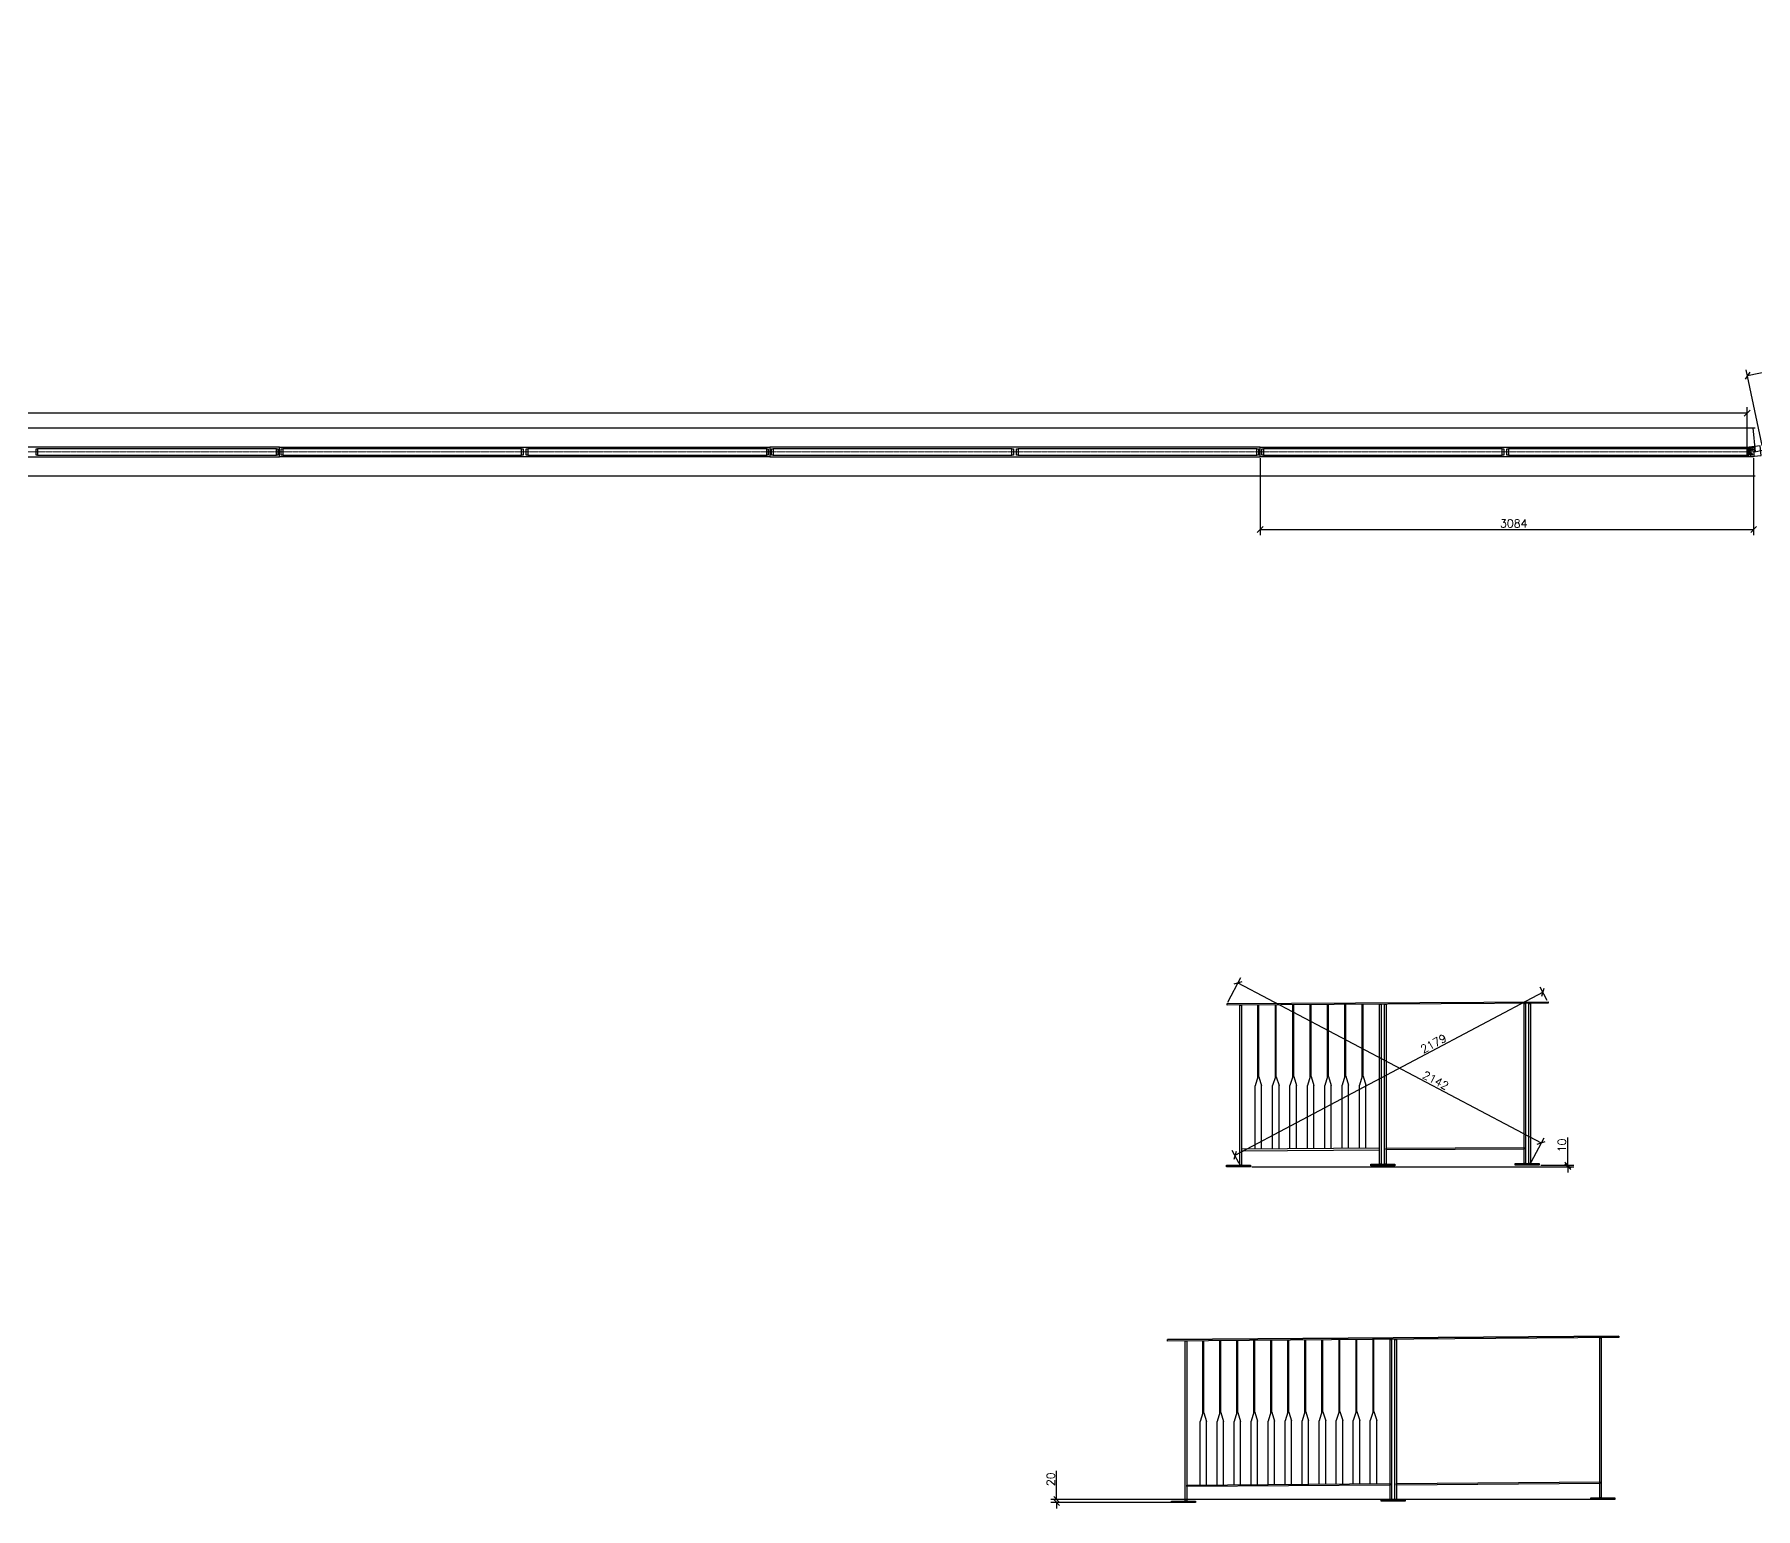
# Model space of a CAD drawing. Header units: millimetres. Extents: x -25270 to 56616, y 992 to 38275.
# Drawn here: x 22064 to 32818, y 29067 to 38275 of the extents above; entities that cross this region are included whole.
import ezdxf

# ---------------------------------------------------------------- set-up
doc = ezdxf.new("R2010")
doc.units = ezdxf.units.MM
doc.linetypes.add('AXES2', pattern=[1.125, 0.75, -0.125, 0.125, -0.125])
doc.layers.add('AXES', color=1, linetype='AXES2', lineweight=13)
doc.layers.add('Garde Corps', color=7, linetype='Continuous')
doc.layers.add('POTCACH', color=7, linetype='Continuous')
doc.styles.add('DETX4', font='romans.shx', dxfattribs={"height": 50})
doc.dimstyles.new('DETX4', dxfattribs={"dimtxt": 50, "dimasz": 37, "dimexe": 37, "dimexo": 10, "dimgap": 12, "dimtad": 1, "dimdec": 0, "dimdsep": 46, "dimtxsty": 'DETX4', "dimblk": 'OBLIQUE', "dimcen": 0.09, "dimadec": 0, "dimazin": 0, "dimtfac": 1, "dimtdec": 0, "dimtix": 1, "dimtofl": 0, "dimtmove": 0, "dimatfit": 3, "dimldrblk": 'OBLIQUE', "dimfxl": 1, "dimtolj": 1, "dimtzin": 0, "dimarcsym": 0})

# ---------------------------------------------------------------- blocks, each defined once
blk = doc.blocks.new('_OBLIQUE')
at = {"color": 0, "linetype": 'ByBlock'}
blk.add_line((-0.5, -0.5), (0.5, 0.5), dxfattribs=at)
blk = doc.blocks.new('*D164')
at = {"layer": 'Defpoints', "color": 0, "transparency": 16777216}
for p in [(11361, 35909), (11361, 35667), (32766, 35667)]:
    blk.add_point(p, dxfattribs=at)
at = {"layer": 'POTCACH', "color": 0, "lineweight": -2, "transparency": 16777216}
for p, q in [((11361, 35677), (11361, 35946)), ((32766, 35677), (32766, 35946)), ((32766, 35909), (11361, 35909))]:
    blk.add_line(p, q, dxfattribs=at)
at = {"layer": 'POTCACH', "color": 0, "lineweight": -2, "transparency": 16777216, "xscale": 37, "yscale": 37, "zscale": 37, "rotation": 180}
blk.add_blockref('_OBLIQUE', (11361, 35909), dxfattribs=at)
at = {"layer": 'POTCACH', "color": 0, "lineweight": -2, "transparency": 16777216, "xscale": 37, "yscale": 37, "zscale": 37}
blk.add_blockref('_OBLIQUE', (32766, 35909), dxfattribs=at)
at = {"layer": 'POTCACH', "color": 0, "transparency": 16777216, "insert": (11612, 35946), "char_height": 50, "attachment_point": 5, "style": 'DETX4'}
blk.add_mtext('\\A1;21405', dxfattribs=at)
blk = doc.blocks.new('*D165')
at = {"layer": 'Defpoints', "color": 0, "transparency": 16777216}
for p in [(42760, 38238), (42854, 37792), (32861, 35697)]:
    blk.add_point(p, dxfattribs=at)
at = {"layer": 'POTCACH', "color": 0, "lineweight": -2, "transparency": 16777216}
for p, q in [((32768, 36144), (42760, 38238)), ((42852, 37801), (42753, 38275)), ((32859, 35707), (32760, 36180))]:
    blk.add_line(p, q, dxfattribs=at)
at = {"layer": 'POTCACH', "color": 0, "lineweight": -2, "transparency": 16777216, "xscale": 37, "yscale": 37, "zscale": 37}
for p, rotation in [((42760, 38238), 11.83920378675253), ((32768, 36144), 191.8392037867525)]:
    blk.add_blockref('_OBLIQUE', p, dxfattribs=dict(at, rotation=rotation))
at = {"layer": 'POTCACH', "color": 0, "transparency": 16777216, "insert": (40088, 37716), "char_height": 50, "attachment_point": 5, "rotation": 11.8392, "style": 'DETX4'}
blk.add_mtext('\\A1;10210', dxfattribs=at)
blk = doc.blocks.new('*D259')
at = {"layer": 'Defpoints', "color": 0, "transparency": 16777216}
for p in [(29723, 35637), (32806, 35637), (32806, 35183)]:
    blk.add_point(p, dxfattribs=at)
at = {"layer": 'POTCACH', "color": 0, "lineweight": -2, "transparency": 16777216}
for p, q in [((29723, 35627), (29723, 35146)), ((32806, 35627), (32806, 35146)), ((29723, 35183), (32806, 35183))]:
    blk.add_line(p, q, dxfattribs=at)
at = {"layer": 'POTCACH', "color": 0, "lineweight": -2, "transparency": 16777216, "xscale": 37, "yscale": 37, "zscale": 37, "rotation": 180}
blk.add_blockref('_OBLIQUE', (29723, 35183), dxfattribs=at)
at = {"layer": 'POTCACH', "color": 0, "lineweight": -2, "transparency": 16777216, "xscale": 37, "yscale": 37, "zscale": 37}
blk.add_blockref('_OBLIQUE', (32806, 35183), dxfattribs=at)
at = {"layer": 'POTCACH', "color": 0, "transparency": 16777216, "insert": (31307, 35220), "char_height": 50, "attachment_point": 5, "style": 'DETX4'}
blk.add_mtext('\\A1;3084', dxfattribs=at)
blk = doc.blocks.new('A$C643B79CD')
for p, q in [((17, 449), (17, 898)), ((23, 449), (23, 898)), ((17, 449), (23, 449)), ((0, 0), (0, 393)), ((40, 0), (40, 393))]:
    blk.add_line(p, q)
at = {"layer": 'POTCACH'}
for p, q in [((17, 449), (0, 393)), ((23, 449), (40, 393))]:
    blk.add_line(p, q, dxfattribs=at)
blk = doc.blocks.new('*D430')
at = {"layer": 'Defpoints', "color": 0, "transparency": 16777216}
for p in [(31522, 32233), (29565, 31271), (29597, 31212)]:
    blk.add_point(p, dxfattribs=at)
at = {"layer": 'POTCACH', "color": 0, "lineweight": -2, "transparency": 16777216}
for p, q in [((31490, 32292), (29565, 31271)), ((31517, 32241), (31473, 32324)), ((29592, 31221), (29548, 31304))]:
    blk.add_line(p, q, dxfattribs=at)
at = {"layer": 'POTCACH', "color": 0, "lineweight": -2, "transparency": 16777216, "xscale": 37, "yscale": 37, "zscale": 37}
for p, rotation in [((31490, 32292), 27.93264744843264), ((29565, 31271), 207.9326474484326)]:
    blk.add_blockref('_OBLIQUE', p, dxfattribs=dict(at, rotation=rotation))
at = {"layer": 'POTCACH', "color": 0, "transparency": 16777216, "insert": (30806, 31971), "char_height": 50, "attachment_point": 5, "rotation": 27.9326, "style": 'DETX4'}
blk.add_mtext('\\A1;2179', dxfattribs=at)
blk = doc.blocks.new('*D431')
at = {"layer": 'Defpoints', "color": 0, "transparency": 16777216}
for p in [(29517, 32222), (31479, 31351), (31412, 31222)]:
    blk.add_point(p, dxfattribs=at)
at = {"layer": 'POTCACH', "color": 0, "lineweight": -2, "transparency": 16777216}
for p, q in [((29521, 32230), (29602, 32383)), ((29584, 32350), (31479, 31351)), ((31416, 31231), (31497, 31383))]:
    blk.add_line(p, q, dxfattribs=at)
at = {"layer": 'POTCACH', "color": 0, "lineweight": -2, "transparency": 16777216, "xscale": 37, "yscale": 37, "zscale": 37}
for p, rotation in [((29584, 32350), 152.1895101437413), ((31479, 31351), 332.1895101437413)]:
    blk.add_blockref('_OBLIQUE', p, dxfattribs=dict(at, rotation=rotation))
at = {"layer": 'POTCACH', "color": 0, "transparency": 16777216, "insert": (30819, 31741), "char_height": 50, "attachment_point": 5, "rotation": 332.1895, "style": 'DETX4'}
blk.add_mtext('\\A1;2142', dxfattribs=at)
blk = doc.blocks.new('*D432')
at = {"layer": 'Defpoints', "color": 0, "transparency": 16777216}
for p in [(29661, 31202), (31466, 31212), (31645, 31212)]:
    blk.add_point(p, dxfattribs=at)
at = {"layer": 'POTCACH', "color": 0, "lineweight": -2, "transparency": 16777216}
for p, q in [((31645, 31212), (31645, 31384)), ((29671, 31202), (31682, 31202)), ((31476, 31212), (31682, 31212)), ((31645, 31202), (31645, 31165))]:
    blk.add_line(p, q, dxfattribs=at)
at = {"layer": 'POTCACH', "color": 0, "lineweight": -2, "transparency": 16777216, "xscale": 37, "yscale": 37, "zscale": 37}
for p, rotation in [((31645, 31212), 270), ((31645, 31202), 90)]:
    blk.add_blockref('_OBLIQUE', p, dxfattribs=dict(at, rotation=rotation))
at = {"layer": 'POTCACH', "color": 0, "transparency": 16777216, "insert": (31608, 31335), "char_height": 50, "attachment_point": 5, "rotation": 90, "style": 'DETX4'}
blk.add_mtext('\\A1;10', dxfattribs=at)
blk = doc.blocks.new('*D525')
at = {"layer": 'Defpoints', "color": 0, "transparency": 16777216}
for p in [(28451, 29104), (29244, 29104), (31864, 29124)]:
    blk.add_point(p, dxfattribs=at)
at = {"layer": 'POTCACH', "color": 0, "lineweight": -2, "transparency": 16777216}
for p, q in [((28451, 29124), (28451, 29303)), ((31854, 29124), (28414, 29124)), ((29234, 29104), (28414, 29104)), ((28451, 29104), (28451, 29067))]:
    blk.add_line(p, q, dxfattribs=at)
at = {"layer": 'POTCACH', "color": 0, "lineweight": -2, "transparency": 16777216, "xscale": 37, "yscale": 37, "zscale": 37}
for p, rotation in [((28451, 29124), 270), ((28451, 29104), 90)]:
    blk.add_blockref('_OBLIQUE', p, dxfattribs=dict(at, rotation=rotation))
at = {"layer": 'POTCACH', "color": 0, "transparency": 16777216, "insert": (28414, 29250), "char_height": 50, "attachment_point": 5, "rotation": 90, "style": 'DETX4'}
blk.add_mtext('\\A1;20', dxfattribs=at)

msp = doc.modelspace()

# ---------------------------------------------------------------- linework, layer by layer
for p, q in [((11126.4, 35817.1), (32816.4, 35817.1)), ((11416.4, 35517.1), (32816.4, 35517.1))]:
    msp.add_line(p, q)
at = {"layer": 'AXES'}
for p, q in [((32816.4, 35667.1), (42936.4, 37788.5)), ((11271.4, 35667.1), (32816.4, 35667.1))]:
    msp.add_line(p, q, dxfattribs=at)
at = {"layer": 'POTCACH'}
for p, q in [((32800.8, 35817.1), (32816.4, 35667.1)), ((31964.2, 30144.4), (29144.2, 30122.7))]:
    msp.add_line(p, q, dxfattribs=at)
for points in [[(32784.3, 35637.4), (32853.9, 35644.7), (32847.7, 35704.3), (32778.1, 35697.1)], [(23595.6, 35697.1), (20532.1, 35697.1), (20532.1, 35637.1), (23595.6, 35637.1)], [(22073.9, 35687.1), (22083.9, 35687.1), (22083.9, 35647.1), (22073.9, 35647.1)], [(22083.9, 35647.1), (23575.6, 35647.1), (23575.6, 35687.1), (22083.9, 35687.1)], [(23575.6, 35687.1), (23585.6, 35687.1), (23585.6, 35647.1), (23575.6, 35647.1)], [(23595.6, 35697.1), (26659.2, 35697.1), (26659.2, 35637.1), (23595.6, 35637.1)], [(23605.6, 35687.1), (23615.6, 35687.1), (23615.6, 35647.1), (23605.6, 35647.1)], [(23615.6, 35647.1), (25107.4, 35647.1), (25107.4, 35687.1), (23615.6, 35687.1)], [(25107.4, 35687.1), (25117.4, 35687.1), (25117.4, 35647.1), (25107.4, 35647.1)], [(25137.4, 35687.1), (25147.4, 35687.1), (25147.4, 35647.1), (25137.4, 35647.1)], [(25147.4, 35647.1), (26639.2, 35647.1), (26639.2, 35687.1), (25147.4, 35687.1)], [(26639.2, 35687.1), (26649.2, 35687.1), (26649.2, 35647.1), (26639.2, 35647.1)], [(29722.8, 35697.1), (26659.2, 35697.1), (26659.2, 35637.1), (29722.8, 35637.1)], [(26669.2, 35687.1), (26679.2, 35687.1), (26679.2, 35647.1), (26669.2, 35647.1)], [(26679.2, 35647.1), (28171, 35647.1), (28171, 35687.1), (26679.2, 35687.1)], [(28171, 35687.1), (28181, 35687.1), (28181, 35647.1), (28171, 35647.1)], [(28201, 35687.1), (28211, 35687.1), (28211, 35647.1), (28201, 35647.1)], [(28211, 35647.1), (29702.8, 35647.1), (29702.8, 35687.1), (28211, 35687.1)], [(29702.8, 35687.1), (29712.8, 35687.1), (29712.8, 35647.1), (29702.8, 35647.1)], [(29722.8, 35697.1), (32806.4, 35697.1), (32806.4, 35637.1), (29722.8, 35637.1)], [(29732.8, 35687.1), (29742.8, 35687.1), (29742.8, 35647.1), (29732.8, 35647.1)], [(29742.8, 35647.1), (31234.6, 35647.1), (31234.6, 35687.1), (29742.8, 35687.1)], [(31234.6, 35687.1), (31244.6, 35687.1), (31244.6, 35647.1), (31234.6, 35647.1)], [(31264.6, 35687.1), (31274.6, 35687.1), (31274.6, 35647.1), (31264.6, 35647.1)], [(31274.6, 35647.1), (32766.4, 35647.1), (32766.4, 35687.1), (31274.6, 35687.1)], [(32766.4, 35647.1), (32776.4, 35647.1), (32776.4, 35687.1), (32766.4, 35687.1)], [(29516.6, 32221.5), (31521.5, 32232.6), (31521.6, 32222.6), (29516.6, 32211.5)], [(29606.6, 31212), (29596.6, 31212), (29596.6, 32212), (29606.6, 32212)], [(30479.1, 31217), (30469.1, 31217), (30469.1, 32217), (30479.1, 32217)], [(30509.1, 31217), (30499.1, 31217), (30499.1, 32217), (30509.1, 32217)], [(31381.6, 31222), (31371.6, 31222), (31371.6, 32222), (31381.6, 32222)], [(31411.6, 31222), (31401.6, 31222), (31401.6, 32222), (31411.6, 32222)], [(30469.1, 31317), (29606.6, 31312), (29606.6, 31302), (30469.1, 31307)], [(30509.1, 31317), (31371.6, 31321.8), (31371.6, 31311.8), (30509.1, 31307)], [(29661.4, 31202), (29511.4, 31202), (29511.4, 31212), (29661.4, 31212)], [(30563.9, 31207), (30413.9, 31207), (30413.9, 31217), (30563.9, 31217)], [(31466.4, 31212), (31316.4, 31212), (31316.4, 31222), (31466.4, 31222)], [(29144.3, 30122.7), (31964.2, 30144.4), (31964.3, 30134.4), (29144.3, 30112.7)], [(29264.3, 29113.6), (29254.3, 29113.6), (29254.3, 30113.6), (29264.3, 30113.6)], [(30544.3, 29123.6), (30534.3, 29123.6), (30534.3, 30123.6), (30544.3, 30123.6)], [(30574.3, 29123.6), (30564.3, 29123.6), (30564.3, 30123.6), (30574.3, 30123.6)], [(31854.3, 29133.6), (31844.3, 29133.6), (31844.3, 30133.6), (31854.3, 30133.6)], [(29264.3, 29213.5), (30534.3, 29223.3), (30534.3, 29213.3), (29264.3, 29203.5)], [(30574.3, 29223.6), (31844.3, 29233.4), (31844.3, 29223.4), (30574.3, 29213.6)], [(29319.2, 29103.6), (29169.2, 29103.6), (29169.2, 29113.6), (29319.2, 29113.6)], [(30629.2, 29113.6), (30479.2, 29113.6), (30479.2, 29123.6), (30629.2, 29123.6)], [(31939.2, 29123.6), (31789.2, 29123.6), (31789.2, 29133.6), (31939.2, 29133.6)]]:
    msp.add_lwpolyline(points, close=True, dxfattribs=at)
for centre, radius in [((32791.4, 35682.1), 8), ((32791.4, 35652.1), 8), ((32791.4, 35682.1), 4), ((32791.4, 35652.1), 4)]:
    msp.add_circle(centre, radius, dxfattribs=at)

# ---------------------------------------------------------------- block references
at = {"layer": 'Garde Corps', "xscale": -1}
for p in [(29731.9, 31314.6), (29840.5, 31315.2), (29949.1, 31315.8), (30057.7, 31316.5), (30166.3, 31317), (30274.9, 31317.6), (30383.5, 31318.2), (29387.7, 29216.6), (29494, 29217.4), (29600.3, 29218.2), (29706.6, 29218.9), (29813, 29219.8), (29919.3, 29220.6), (30025.6, 29221.4), (30132, 29222.2), (30238.3, 29223), (30344.6, 29223.8), (30450.9, 29224.7)]:
    msp.add_blockref('A$C643B79CD', p, dxfattribs=at)

# ---------------------------------------------------------------- dimensions: what is measured, and where the dimension line sits
at = {"layer": 'POTCACH'}
for base, p1, p2, angle, picture, middle, dimtype in [((42760.4, 38238.4), (32861.2, 35697), (42854, 37791.7), 11.8392, '*D165', (40095.7, 37679.8), 161), ((11361.4, 35908.5), (32766.4, 35667.1), (11361.4, 35667.1), 180, '*D164', (11612.1, 35908.5), 161), ((31479.4, 31350.5), (29516.6, 32221.5), (31411.6, 31222), 332.18951, '*D431', (30802, 31707.8), 161), ((29565.3, 31270.9), (31521.5, 32232.6), (29596.6, 31212), 207.93265, '*D430', (30823.4, 31937.9), 161), ((31644.8, 31212), (29661.4, 31202), (31466.4, 31212), 90, '*D432', (31644.8, 31334.9), 160), ((28450.9, 29103.6), (31864.2, 29123.6), (29244.2, 29103.6), 90, '*D525', (28450.9, 29250.1), 160)]:
    dim = msp.add_linear_dim(base=base, p1=p1, p2=p2, angle=angle, dimstyle='DETX4', dxfattribs=at)
    dim.commit()
    dim.dimension.update_dxf_attribs({"geometry": picture, "text_midpoint": middle, "dimtype": dimtype})
dim = msp.add_linear_dim(base=(32806.4, 35183.2), p1=(29722.8, 35637.1), p2=(32806.4, 35637.1), dimstyle='DETX4', dxfattribs=at)
dim.commit()
dim.dimension.update_dxf_attribs({"geometry": '*D259', "text_midpoint": (31306.7, 35183.2), "dimtype": 160})

doc.saveas('drawing.dxf')
